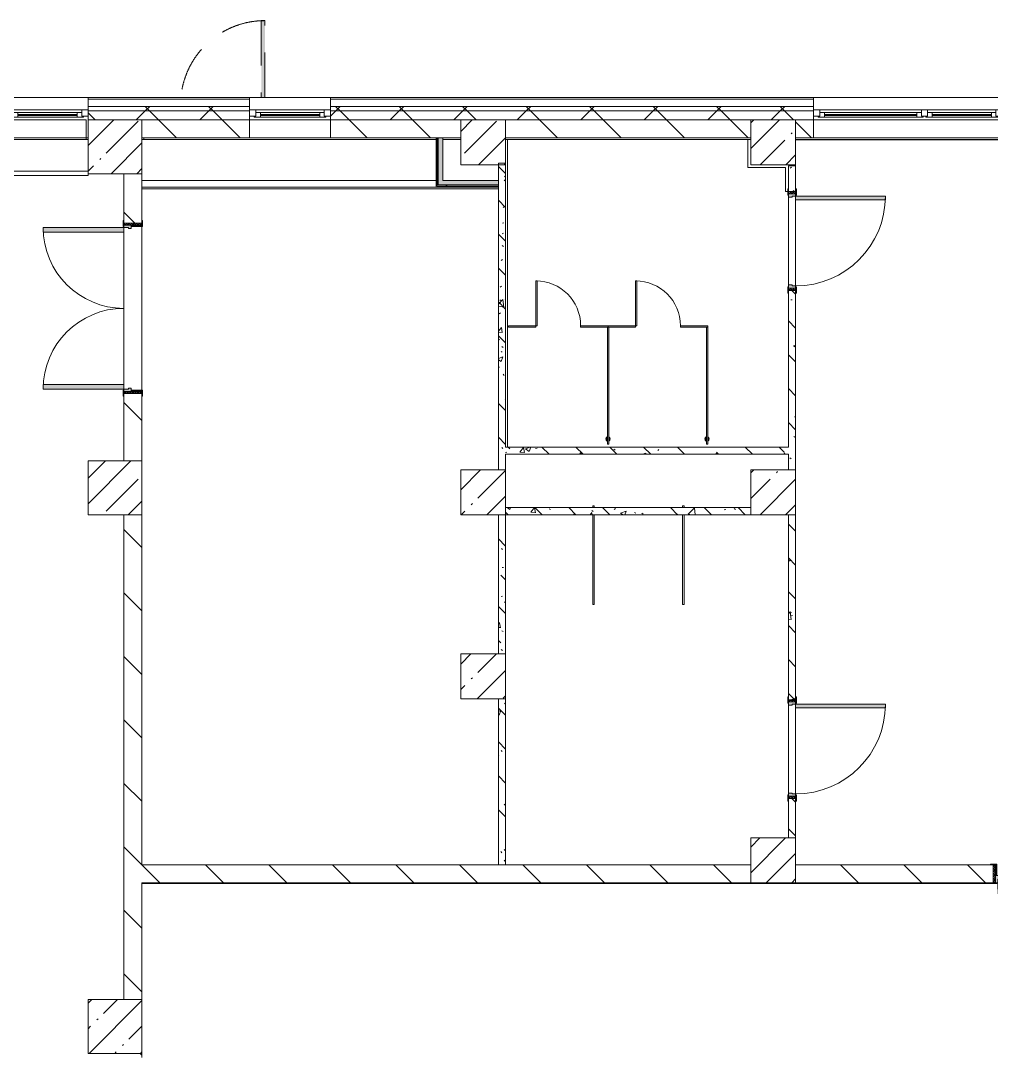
# Model space of a CAD drawing. Header units: millimetres. Extents: x 81094 to 272713, y -8553 to 29000.
# Drawn here: x 211113 to 221922, y 16700 to 28205 of the extents above; entities that cross this region are included whole.
import ezdxf

# ---------------------------------------------------------------- set-up
doc = ezdxf.new("R2010")
doc.units = ezdxf.units.MM
doc.linetypes.add('200_ШТРИХ__ш1_п0_6_', pattern=[800, 500, -300])
for name, color, linetype, lineweight in [('A-DETL-MBND-1', 7, '200_ШТРИХ__ш1_п0_6_', 9), ('A-DOOR-6', 7, 'Continuous', 5), ('A-GENM-2', 7, 'Continuous', 5), ('A-GLAZ-3', 7, 'Continuous', 5), ('A-WALL', 7, 'Continuous', 9), ('A-WALL-5', 7, 'Continuous', 5), ('I-WALL-3', 7, 'Continuous', 5), ('S-COLS-1', 7, 'Continuous', 5)]:
    doc.layers.add(name, color=color, linetype=linetype, lineweight=lineweight)
for name, color, linetype, lineweight, true_color in [('A-DOOR-4', 7, 'Continuous', 5, 0xe2e2e2), ('A-DOOR-5', 7, 'Continuous', 5, 0xaaaaaa), ('A-DOOR-FRAM-2', 7, 'Continuous', 5, 0xe2e2e2), ('A-DOOR-FRAM-4', 7, 'Continuous', 5, 0xaaaaaa), ('A-FLOR-1', 7, 'Continuous', 5, 0xaaaaaa), ('A-GENM-4', 7, 'Continuous', 5, 0xe2ddcd), ('I-WALL-1', 7, 'Continuous', 5, 0xe7e7e7), ('I-WALL-5', 7, 'Continuous', 5, 0x787878)]:
    doc.layers.add(name, color=color, linetype=linetype, lineweight=lineweight, true_color=true_color)
pattern_1 = [(45, (145702.9, 0), (-285.1231, 285.1231), []), (45, (145988.04, 0), (-285.1231, 285.1231), [504.031, -100.806, 16.764, -84.042])]
pattern_2 = [(135, (145702.9, 0), (-353.5534, -353.5534), [])]
pattern_3 = [(135, (145702.9, 0), (-377.1708, -377.1708), [533.4, -88.9, 17.78, -88.9]), (135, (145702.9, 376.94), (-377.1708, -377.1708), []), (50, (145702.9, 0), (637.6445, -55.7866), [66.675, -733.425]), (355, (145702.9, 0), (-123.3494, 668.699), [53.34, -586.74]), (100.451, (145756.05, -4.65), (514.299, 612.908), [56.665, -623.315]), (46.184, (145702.9, 177.8), (948.7764, -147.15), [100.012, -1100.137]), (96.636, (145782, 165.5), (830.909, 865.997), [84.998, -934.973]), (351.184, (145702.9, 177.8), (830.918, 865.988), [80.01, -880.11]), (21, (145791.8, 133.35), (530.6506, -357.9283), [66.675, -733.425]), (326, (145791.8, 133.35), (216.308, 644.6585), [53.34, -586.74]), (71.451, (145836.04, 103.5), (746.9596, 286.7243), [56.665, -623.315]), (37.5, (145702.92, 0), (10.8105, 295.9426), [16.764, -562.864, 16.764, -578.866, -588.962]), (37.5, (145702.92, 0), (10.8105, 295.9426), [-1175.258, 16.764, -572.198]), (7.5, (145702.9, 0), (233.8692, 350.6318), [16.764, -322.834, 16.764, -549.529, -224.472]), (7.5, (145702.9, 0), (233.8692, 350.6318), [-905.891, 16.764, -207.708]), (327.5, (145504.67, 0), (474.5678, -20.0513), [16.764, -205.486, 16.764, -676.656, -920.115]), (327.5, (145504.67, 0), (474.5678, -20.0513), [-915.67, 16.764, -903.351]), (317.5, (145415.77, 0), (518.4522, 88.9934), [16.764, -272.161, 16.764, -443.738, -653.415]), (317.5, (145415.77, 0), (518.4522, 88.9934), [-749.427, 16.764, -636.651])]
pattern_4 = [(45, (145702.9, 0), (-353.5534, 353.5534), []), (135, (145702.9, 0), (-353.5534, -353.5534), [])]
pattern_5 = [(45, (145702.9, 0), (-530.33, 530.33), []), (135, (145702.9, 0), (-530.33, -530.33), [])]

# ---------------------------------------------------------------- blocks, each defined once
blk = doc.blocks.new('BSC_Колонна _Прямоугольная - 600х600-V62-2_7_3_птичка')
at = {"layer": 'S-COLS-1'}
h = blk.add_hatch(dxfattribs=at)
h.set_pattern_fill('FP_84', color=256, style=0, pattern_type=2)
h.set_pattern_definition([(45, (-66460, -17000), (-285.1231, 285.1231), []), (45, (-66174.88, -17000), (-285.1231, 285.1231), [504.031, -100.806, 16.764, -84.042])])
h.paths.add_polyline_path([(-300, -300), (300, -300), (300, 300), (-300, 300), (-300, 6)])
for p, q in [((300, 300), (-300, 300)), ((-300, 300), (-300, -300)), ((300, -300), (300, 300)), ((-300, -300), (300, -300))]:
    blk.add_line(p, q, dxfattribs=at)
blk = doc.blocks.new('BSC_Колонна _Прямоугольная - 500х500-V87-2_7_3_птичка')
at = {"layer": 'S-COLS-1'}
h = blk.add_hatch(dxfattribs=at)
h.set_pattern_fill('FP_112', color=256, style=0, pattern_type=2)
h.set_pattern_definition([(45, (-73790, -22950), (-285.1231, 285.1231), []), (45, (-73504.88, -22950), (-285.1231, 285.1231), [504.031, -100.806, 16.764, -84.042])])
h.paths.add_polyline_path([(-250, -250), (250, -250), (250, 250), (-250, 250), (-250, -160)])
for p, q in [((250, 250), (-250, 250)), ((-250, 250), (-250, -250)), ((250, -250), (250, 250)), ((-250, -250), (250, -250))]:
    blk.add_line(p, q, dxfattribs=at)
blk = doc.blocks.new('BSC_Колонна _Прямоугольная - 500х500-V88-2_7_3_птичка')
at = {"layer": 'S-COLS-1'}
h = blk.add_hatch(dxfattribs=at)
h.set_pattern_fill('FP_113', color=256, style=0, pattern_type=2)
h.set_pattern_definition([(45, (-70560, -22950), (-285.1231, 285.1231), []), (45, (-70274.88, -22950), (-285.1231, 285.1231), [504.031, -100.806, 16.764, -84.042])])
h.paths.add_polyline_path([(-250, -250), (250, -250), (250, 250), (-250, 250), (-250, -160)])
for p, q in [((250, 250), (-250, 250)), ((-250, 250), (-250, -250)), ((250, -250), (250, 250)), ((-250, -250), (250, -250))]:
    blk.add_line(p, q, dxfattribs=at)
blk = doc.blocks.new('110_Дверь_СКБ_1Ст_Внутренняя1 - Д-4 1100x2100h_су мгн-32375332-2_7_3_птичка')
at = {"layer": 'A-DOOR-4'}
h = blk.add_hatch(color=256, dxfattribs=at)
h.paths.add_polyline_path([(512.5, 100), (512.5, 60), (502.5, 60), (502.5, 20), (537.5, 20), (537.5, 100)])
h.paths.add_polyline_path([(-487.5, 100), (-512.5, 100), (-512.5, 20), (-477.5, 20), (-477.5, 60), (-487.5, 60)])
at = {"layer": 'A-DOOR-5'}
h = blk.add_hatch(dxfattribs=at)
h.set_pattern_fill('FP_92', color=256, style=0, pattern_type=2)
h.set_pattern_definition([(135, (1751.41, 164.685), (-14.14214, -14.14214), []), (225, (1751.41, 164.685), (14.14214, -14.14214), [])])
h.paths.add_polyline_path([(562.5, 100), (537.5, 100), (537.5, -100), (562.5, -100)])
at = {"layer": 'A-DOOR-FRAM-2'}
for points in [[(-487.5, 1100), (-487.5, 100), (-447.5, 100), (-447.5, 1100)], [(-567.5, 108), (-567.5, 100), (-497.5, 100), (-497.5, 108)], [(-497.5, 20), (-512.5, 20), (-512.5, -100), (-497.5, -100)], [(592.5, 108), (522.5, 108), (522.5, 100), (592.5, 100)], [(537.5, 20), (522.5, 20), (522.5, -100), (537.5, -100)], [(-567.5, -100), (-567.5, -108), (-497.5, -108), (-497.5, -100)], [(592.5, -100), (522.5, -100), (522.5, -108), (592.5, -108)]]:
    blk.add_hatch(color=256, dxfattribs=at).paths.add_polyline_path(points)
at = {"layer": 'A-DOOR-FRAM-4'}
h = blk.add_hatch(dxfattribs=at)
h.set_pattern_fill('FP_93', color=256, style=0, pattern_type=2)
h.set_pattern_definition([(45, (-371.384, 164.685), (-14.1421, 14.1421), []), (135, (-371.384, 164.685), (-14.1421, -14.1421), [])])
h.paths.add_polyline_path([(-512.5, 100), (-537.5, 100), (-537.5, -100), (-512.5, -100)])
at = {"layer": 'A-DOOR-5'}
for p, q in [((-487.5, 1100), (-487.5, 100)), ((-447.5, 1100), (-487.5, 1100)), ((-447.5, 100), (-447.5, 1100)), ((-487.5, 100), (-447.5, 100))]:
    blk.add_line(p, q, dxfattribs=at)
blk.add_arc((-487.5, 100), 1000, 360, 90, dxfattribs=at)
at = {"layer": 'A-DOOR-FRAM-4'}
for p, q in [((-497.5, 108), (-567.5, 108)), ((-567.5, 108), (-567.5, 100)), ((-567.5, 100), (-497.5, 100)), ((-512.5, 100), (-537.5, 100)), ((-537.5, 100), (-537.5, -100)), ((-487.5, 100), (-512.5, 100)), ((-512.5, 100), (-512.5, 20)), ((-512.5, -100), (-512.5, 100)), ((-497.5, 100), (-512.5, 100)), ((-512.5, 100), (-512.5, 99)), ((-512.5, 99), (-497.5, 99)), ((-512.5, 20), (-477.5, 20)), ((-497.5, 20), (-512.5, 20)), ((-512.5, 20), (-512.5, -100)), ((-497.5, 100), (-497.5, 108)), ((-497.5, 99), (-497.5, 100)), ((-497.5, -100), (-497.5, 20)), ((-487.5, 60), (-487.5, 100)), ((-477.5, 60), (-487.5, 60)), ((-477.5, 20), (-477.5, 60)), ((512.5, 60), (502.5, 60)), ((502.5, 60), (502.5, 20)), ((502.5, 20), (537.5, 20)), ((512.5, 100), (512.5, 60)), ((537.5, 100), (512.5, 100)), ((592.5, 108), (522.5, 108)), ((522.5, 108), (522.5, 100)), ((537.5, 100), (522.5, 100)), ((522.5, 100), (522.5, 99)), ((522.5, 100), (592.5, 100)), ((522.5, 99), (537.5, 99)), ((537.5, 20), (522.5, 20)), ((522.5, 20), (522.5, -100)), ((537.5, 20), (537.5, 100)), ((562.5, 100), (537.5, 100)), ((537.5, 100), (537.5, -100)), ((537.5, 99), (537.5, 100)), ((537.5, -100), (537.5, 20)), ((562.5, -100), (562.5, 100)), ((592.5, 100), (592.5, 108)), ((-497.5, -100), (-567.5, -100)), ((-567.5, -100), (-567.5, -108)), ((-567.5, -108), (-497.5, -108)), ((-537.5, -100), (-512.5, -100)), ((-512.5, -100), (-497.5, -100)), ((-497.5, -108), (-497.5, -100)), ((522.5, -100), (537.5, -100)), ((592.5, -100), (522.5, -100)), ((522.5, -100), (522.5, -108)), ((522.5, -108), (592.5, -108)), ((537.5, -100), (562.5, -100)), ((592.5, -108), (592.5, -100))]:
    blk.add_line(p, q, dxfattribs=at)
blk = doc.blocks.new('110_Дверь_СКБ_1Ст_Внутренняя1 - Д-4 1100x2100h_су мгн-32391219-2_7_3_птичка')
at = {"layer": 'A-DOOR-4'}
h = blk.add_hatch(color=256, dxfattribs=at)
h.paths.add_polyline_path([(537.5, 40), (512.5, 40), (512.5, 0), (502.5, 0), (502.5, -40), (537.5, -40)])
h.paths.add_polyline_path([(-477.5, 0), (-487.5, 0), (-487.5, 40), (-512.5, 40), (-512.5, -40), (-477.5, -40)])
at = {"layer": 'A-DOOR-5'}
h = blk.add_hatch(dxfattribs=at)
h.set_pattern_fill('FP_117', color=256, style=0, pattern_type=2)
h.set_pattern_definition([(135, (1751.41, 104.685), (-14.14214, -14.14214), []), (225, (1751.41, 104.685), (14.14214, -14.14214), [])])
h.paths.add_polyline_path([(562.5, 40), (537.5, 40), (537.5, -40), (562.5, -40)])
at = {"layer": 'A-DOOR-FRAM-2'}
for points in [[(-447.5, 40), (-447.5, 1040), (-487.5, 1040), (-487.5, 40)], [(-497.5, 40), (-497.5, 48), (-567.5, 48), (-567.5, 40)], [(592.5, 48), (522.5, 48), (522.5, 40), (592.5, 40)], [(-497.5, -40), (-567.5, -40), (-567.5, -48), (-497.5, -48)], [(592.5, -48), (592.5, -40), (522.5, -40), (522.5, -48)]]:
    blk.add_hatch(color=256, dxfattribs=at).paths.add_polyline_path(points)
at = {"layer": 'A-DOOR-FRAM-4'}
h = blk.add_hatch(dxfattribs=at)
h.set_pattern_fill('FP_118', color=256, style=0, pattern_type=2)
h.set_pattern_definition([(45, (-371.384, 104.685), (-14.1421, 14.1421), []), (135, (-371.384, 104.685), (-14.1421, -14.1421), [])])
h.paths.add_polyline_path([(-512.5, 40), (-537.5, 40), (-537.5, -40), (-512.5, -40)])
at = {"layer": 'A-DOOR-5'}
for p, q in [((-487.5, 1040), (-487.5, 40)), ((-447.5, 1040), (-487.5, 1040)), ((-447.5, 40), (-447.5, 1040)), ((-487.5, 40), (-447.5, 40))]:
    blk.add_line(p, q, dxfattribs=at)
blk.add_arc((-487.5, 40), 1000, 360, 90, dxfattribs=at)
at = {"layer": 'A-DOOR-FRAM-4'}
for p, q in [((-497.5, 48), (-567.5, 48)), ((-567.5, 48), (-567.5, 40)), ((-567.5, 40), (-497.5, 40)), ((-512.5, 40), (-537.5, 40)), ((-537.5, 40), (-537.5, -40)), ((-487.5, 40), (-512.5, 40)), ((-512.5, 40), (-512.5, -40)), ((-512.5, -40), (-512.5, 40)), ((-497.5, 40), (-512.5, 40)), ((-512.5, 40), (-512.5, 39)), ((-512.5, 39), (-497.5, 39)), ((-497.5, 40), (-497.5, 48)), ((-497.5, 39), (-497.5, 40)), ((-487.5, 0), (-487.5, 40)), ((-477.5, 0), (-487.5, 0)), ((-477.5, -40), (-477.5, 0)), ((512.5, 0), (502.5, 0)), ((502.5, 0), (502.5, -40)), ((512.5, 40), (512.5, 0)), ((537.5, 40), (512.5, 40)), ((592.5, 48), (522.5, 48)), ((522.5, 48), (522.5, 40)), ((537.5, 40), (522.5, 40)), ((522.5, 40), (522.5, 39)), ((522.5, 40), (592.5, 40)), ((522.5, 39), (537.5, 39)), ((537.5, -40), (537.5, 40)), ((562.5, 40), (537.5, 40)), ((537.5, 40), (537.5, -40)), ((537.5, 39), (537.5, 40)), ((562.5, -40), (562.5, 40)), ((592.5, 40), (592.5, 48)), ((-497.5, -40), (-567.5, -40)), ((-567.5, -40), (-567.5, -48)), ((-567.5, -48), (-497.5, -48)), ((-537.5, -40), (-512.5, -40)), ((-497.5, -39), (-512.5, -39)), ((-512.5, -39), (-512.5, -40)), ((-512.5, -40), (-477.5, -40)), ((-512.5, -40), (-497.5, -40)), ((-497.5, -40), (-497.5, -39)), ((-497.5, -48), (-497.5, -40)), ((502.5, -40), (537.5, -40)), ((537.5, -39), (522.5, -39)), ((522.5, -39), (522.5, -40)), ((522.5, -40), (537.5, -40)), ((592.5, -40), (522.5, -40)), ((522.5, -40), (522.5, -48)), ((522.5, -48), (592.5, -48)), ((537.5, -40), (537.5, -39)), ((537.5, -40), (562.5, -40)), ((592.5, -48), (592.5, -40))]:
    blk.add_line(p, q, dxfattribs=at)
blk = doc.blocks.new('131_Сантехническая перегородка - СП-2-V94-2_7_3_птичка')
at = {"layer": 'A-GENM-2'}
for p, q in [((0, 8), (1000, 8)), ((0, 8), (0, -8)), ((1080, 8), (1100, 8)), ((1100, 8), (1100, -8)), ((1000, -8), (0, -8)), ((1100, -8), (1080, -8))]:
    blk.add_line(p, q, dxfattribs=at)
blk = doc.blocks.new('110_Дверь_СКБ_2Ст - Д-10 1800x2100h_Актовый зал EI30-32403870-2_7_3_птичка')
at = {"layer": 'A-DOOR-4'}
for points in [[(-887.5, 100), (-837.5, 100), (-837.5, 1000), (-887.5, 1000)], [(862.5, 100), (912.5, 100), (912.5, 1000), (862.5, 1000)]]:
    blk.add_hatch(color=256, dxfattribs=at).paths.add_polyline_path(points)
h = blk.add_hatch(color=256, dxfattribs=at)
h.paths.add_polyline_path([(-912.5, 100), (-912.5, 20), (-877.5, 20), (-877.5, 50), (-887.5, 50), (-887.5, 100)])
h.paths.add_polyline_path([(902.5, 20), (937.5, 20), (937.5, 100), (912.5, 100), (912.5, 50), (902.5, 50)])
at = {"layer": 'A-DOOR-5'}
h = blk.add_hatch(dxfattribs=at)
h.set_pattern_fill('FP_138', color=256, style=0, pattern_type=2)
h.set_pattern_definition([(135, (1351.41, 164.685), (-14.1421, -14.1421), []), (225, (1351.41, 164.685), (14.1421, -14.1421), [])])
h.paths.add_polyline_path([(937.5, -100), (962.5, -100), (962.5, 100), (937.5, 100)])
at = {"layer": 'A-DOOR-FRAM-2'}
for points in [[(-967.5, 100), (-897.5, 100), (-897.5, 108), (-967.5, 108)], [(-912.5, -100), (-897.5, -100), (-897.5, 20), (-912.5, 20)], [(922.5, 100), (992.5, 100), (992.5, 108), (922.5, 108)], [(922.5, -100), (937.5, -100), (937.5, 20), (922.5, 20)], [(-967.5, -108), (-897.5, -108), (-897.5, -100), (-967.5, -100)], [(922.5, -108), (992.5, -108), (992.5, -100), (922.5, -100)]]:
    blk.add_hatch(color=256, dxfattribs=at).paths.add_polyline_path(points)
at = {"layer": 'A-DOOR-FRAM-4'}
h = blk.add_hatch(dxfattribs=at)
h.set_pattern_fill('FP_139', color=256, style=0, pattern_type=2)
h.set_pattern_definition([(45, (-771.384, 164.685), (-14.1421, 14.1421), []), (135, (-771.384, 164.685), (-14.1421, -14.1421), [])])
h.paths.add_polyline_path([(-937.5, -100), (-912.5, -100), (-912.5, 100), (-937.5, 100)])
at = {"layer": 'A-DOOR-5'}
for p, q in [((-887.5, 1000), (-887.5, 100)), ((-837.5, 1000), (-887.5, 1000)), ((-837.5, 100), (-837.5, 1000)), ((912.5, 1000), (862.5, 1000)), ((862.5, 1000), (862.5, 100)), ((912.5, 100), (912.5, 1000)), ((-887.5, 100), (-837.5, 100)), ((862.5, 100), (912.5, 100))]:
    blk.add_line(p, q, dxfattribs=at)
for centre, start, end in [((-887.5, 100), 0, 90), ((912.5, 100), 90, 180)]:
    blk.add_arc(centre, 900, start, end, dxfattribs=at)
at = {"layer": 'A-DOOR-FRAM-4'}
for p, q in [((-897.5, 108), (-967.5, 108)), ((-967.5, 108), (-967.5, 100)), ((-967.5, 100), (-897.5, 100)), ((-912.5, 100), (-937.5, 100)), ((-937.5, 100), (-937.5, -100)), ((-887.5, 100), (-912.5, 100)), ((-912.5, 100), (-912.5, 20)), ((-912.5, -100), (-912.5, 100)), ((-912.5, 20), (-877.5, 20)), ((-897.5, 20), (-912.5, 20)), ((-912.5, 20), (-912.5, -100)), ((-897.5, 100), (-897.5, 108)), ((-897.5, -100), (-897.5, 20)), ((-887.5, 50), (-887.5, 100)), ((-877.5, 50), (-887.5, 50)), ((-877.5, 20), (-877.5, 50)), ((912.5, 50), (902.5, 50)), ((902.5, 50), (902.5, 20)), ((902.5, 20), (937.5, 20)), ((912.5, 100), (912.5, 50)), ((937.5, 100), (912.5, 100)), ((992.5, 108), (922.5, 108)), ((922.5, 108), (922.5, 100)), ((922.5, 100), (992.5, 100)), ((937.5, 20), (922.5, 20)), ((922.5, 20), (922.5, -100)), ((937.5, 20), (937.5, 100)), ((962.5, 100), (937.5, 100)), ((937.5, 100), (937.5, -100)), ((937.5, -100), (937.5, 20)), ((962.5, -100), (962.5, 100)), ((992.5, 100), (992.5, 108)), ((-897.5, -100), (-967.5, -100)), ((-967.5, -100), (-967.5, -108)), ((-967.5, -108), (-897.5, -108)), ((-937.5, -100), (-912.5, -100)), ((-912.5, -100), (-897.5, -100)), ((-897.5, -108), (-897.5, -100)), ((922.5, -100), (937.5, -100)), ((992.5, -100), (922.5, -100)), ((922.5, -100), (922.5, -108)), ((922.5, -108), (992.5, -108)), ((937.5, -100), (962.5, -100)), ((992.5, -108), (992.5, -100))]:
    blk.add_line(p, q, dxfattribs=at)
blk = doc.blocks.new('BSC_Колонна _Прямоугольная - 500х500-V131-2_7_3_птичка')
at = {"layer": 'S-COLS-1'}
h = blk.add_hatch(dxfattribs=at)
h.set_pattern_fill('FP_149', color=256, style=0, pattern_type=2)
h.set_pattern_definition([(45, (-70560, -20900), (-285.1231, 285.1231), []), (45, (-70274.88, -20900), (-285.1231, 285.1231), [504.031, -100.806, 16.764, -84.042])])
h.paths.add_polyline_path([(-250, -250), (250, -250), (250, 250), (-250, 250)])
for p, q in [((250, 250), (-250, 250)), ((-250, 250), (-250, -250)), ((250, -250), (250, 250)), ((-250, -250), (250, -250))]:
    blk.add_line(p, q, dxfattribs=at)
blk = doc.blocks.new('120_Окно_СКБ_1Ст - 120_Окно_СКБ_1Ст 900х2500_h_-19906774-2_7_3_птичка')
at = {"layer": 'A-GLAZ-3'}
for p, q in [((-450, -75), (-450, -5)), ((-450, -5), (-380, -5)), ((450, -5), (-450, -5)), ((-380, -75), (-450, -75)), ((-450, -75), (-400, -75)), ((-380, -75), (-400, -75)), ((-400, -75), (-400, -85)), ((-400, -85), (400, -85)), ((400, -85), (-400, -85)), ((-380, -5), (-380, -75)), ((380, -35), (-380, -35)), ((-380, -35), (-380, -75)), ((-330, -85), (-330, -35)), ((-330, -55), (330, -55)), ((330, -65), (-330, -65)), ((330, -85), (330, -35)), ((380, -75), (380, -5)), ((380, -5), (450, -5)), ((380, -75), (380, -35)), ((450, -75), (380, -75)), ((400, -75), (380, -75)), ((400, -75), (450, -75)), ((400, -85), (400, -75)), ((450, -5), (450, -75))]:
    blk.add_line(p, q, dxfattribs=at)
blk = doc.blocks.new('120_Окно_СКБ_2Ст - 120_Окно_СКБ_2Ст 2100х2400 _мал створка справа_-19092174-2_7_3_птичка')
at = {"layer": 'A-GLAZ-3'}
for p, q in [((-1050, -75), (-1050, -5)), ((-1050, -5), (-980, -5)), ((1050, -5), (-1050, -5)), ((-980, -75), (-1050, -75)), ((-1050, -75), (-1000, -75)), ((-980, -75), (-1000, -75)), ((-1000, -75), (-1000, -85)), ((-1000, -85), (170, -85)), ((170, -85), (-1000, -85)), ((-980, -5), (-980, -75)), ((150, -35), (-980, -35)), ((-980, -35), (-980, -75)), ((-930, -85), (-930, -35)), ((-930, -55), (100, -55)), ((100, -65), (-930, -65)), ((100, -85), (100, -35)), ((150, -75), (150, -5)), ((150, -5), (220, -5)), ((150, -75), (150, -35)), ((220, -75), (150, -75)), ((170, -75), (150, -75)), ((170, -75), (200, -75)), ((170, -85), (170, -75)), ((220, -75), (200, -75)), ((200, -75), (200, -85)), ((200, -85), (1000, -85)), ((1000, -85), (200, -85)), ((220, -5), (220, -75)), ((980, -35), (220, -35)), ((220, -35), (220, -75)), ((270, -85), (270, -35)), ((270, -55), (930, -55)), ((930, -65), (270, -65)), ((930, -85), (930, -35)), ((980, -75), (980, -5)), ((980, -5), (1050, -5)), ((980, -75), (980, -35)), ((1050, -75), (980, -75)), ((1000, -75), (980, -75)), ((1000, -75), (1050, -75)), ((1000, -85), (1000, -75)), ((1050, -5), (1050, -75))]:
    blk.add_line(p, q, dxfattribs=at)
blk = doc.blocks.new('BSC_Колонна _Прямоугольная - 500х500-V136-2_7_3_птичка')
at = {"layer": 'S-COLS-1'}
h = blk.add_hatch(dxfattribs=at)
h.set_pattern_fill('FP_156', color=256, style=0, pattern_type=2)
h.set_pattern_definition([(45, (-73790, -18850), (-285.1231, 285.1231), []), (45, (-73504.88, -18850), (-285.1231, 285.1231), [504.031, -100.806, 16.764, -84.042])])
h.paths.add_polyline_path([(-250, -250), (250, -250), (250, 250), (-250, 250)])
for p, q in [((250, 250), (-250, 250)), ((-250, 250), (-250, -250)), ((250, -250), (250, 250)), ((-250, -250), (250, -250))]:
    blk.add_line(p, q, dxfattribs=at)
blk = doc.blocks.new('110_Дверь_СКБ_1Ст_Наружная - ДН-2д_л__ Дверь из подвала ЛК _900 мм в свету_ 3300-22851703-2_7_3_птичка')
at = {"layer": 'A-DETL-MBND-1'}
blk.add_hatch(color=256, dxfattribs=at).paths.add_polyline_path([(489.5, 135), (489.5, 990), (449.5, 990), (449.5, 135)])
for p, q in [((489.5, 990), (449.5, 990)), ((449.5, 990), (449.5, 135)), ((489.5, 135), (489.5, 990))]:
    blk.add_line(p, q, dxfattribs=at)
blk.add_arc((489.5, 50), 940, 90, 174.73278, dxfattribs=at)
blk = doc.blocks.new('131_Сантехническая перегородка_Дверь - СД-1-V177-2_7_3_птичка')
at = {"layer": 'A-GENM-4'}
for points in [[(0, -8), (305, -8), (305, 8), (0, 8)], [(805, -8), (1110, -8), (1110, 8), (805, 8)]]:
    blk.add_hatch(color=256, dxfattribs=at).paths.add_polyline_path(points)
at = {"layer": 'A-DOOR-6'}
for p, q in [((321, 508), (305, 508)), ((305, 8), (305, 508)), ((321, 8), (321, 508)), ((321, 8), (305, 8))]:
    blk.add_line(p, q, dxfattribs=at)
blk.add_arc((305, 8), 500, 360, 90, dxfattribs=at)
at = {"layer": 'A-GENM-2'}
for p, q in [((305, 8), (0, 8)), ((0, 8), (0, -8)), ((305, -8), (305, 8)), ((1110, 8), (805, 8)), ((805, 8), (805, -8)), ((1110, -8), (1110, 8)), ((0, -8), (305, -8)), ((805, -8), (1110, -8))]:
    blk.add_line(p, q, dxfattribs=at)
blk = doc.blocks.new('131_Сантехническая перегородка - СП-4-V183-2_7_3_птичка')
at = {"layer": 'A-GENM-4'}
blk.add_hatch(color=256, dxfattribs=at).paths.add_polyline_path([(1330, 8), (26, 8), (26, -8), (1330, -8)])
at = {"layer": 'A-GENM-2'}
for p, q in [((1330, 8), (26, 8)), ((26, 8), (26, -8)), ((1330, -8), (1330, 8)), ((26, -8), (1330, -8))]:
    blk.add_line(p, q, dxfattribs=at)
at = {"layer": 'A-GENM-2', "flags": 128}
for points in [[(97, 8), (97, 9), (96, 9), (96, 9), (96, 10), (95, 10), (95, 11), (94, 11), (94, 12), (93, 12), (93, 12), (92, 13), (92, 13), (91, 13), (91, 14), (90, 14), (90, 14), (89, 14), (89, 14), (88, 15), (87, 15), (87, 15), (86, 15), (86, 15), (85, 15), (84, 15), (84, 15), (83, 15), (83, 15), (82, 15), (81, 15), (81, 15), (80, 15), (80, 14), (79, 14), (78, 14), (78, 14), (77, 13), (77, 13), (76, 13), (76, 13), (75, 12), (75, 12), (74, 11), (74, 11), (74, 11), (73, 10), (73, 10), (72, 9), (72, 9), (72, 8), (71, 8)], [(71, -8), (72, -9), (72, -9), (72, -9), (73, -10), (73, -10), (74, -11), (74, -11), (75, -12), (75, -12), (76, -12), (76, -13), (77, -13), (77, -13), (78, -14), (78, -14), (79, -14), (79, -14), (80, -14), (80, -15), (81, -15), (82, -15), (82, -15), (83, -15), (83, -15), (84, -15), (85, -15), (85, -15), (86, -15), (86, -15), (87, -15), (88, -15), (88, -15), (89, -14), (89, -14), (90, -14), (90, -14), (91, -13), (92, -13), (92, -13), (93, -13), (93, -12), (94, -12), (94, -11), (94, -11), (95, -11), (95, -10), (96, -10), (96, -9), (96, -9), (97, -8), (97, -8)]]:
    blk.add_lwpolyline(points, dxfattribs=at)
at = {"layer": 'A-GENM-2'}
for radius, start, end in [(24.6, 19.9113, 160.0887), (17.6, 45, 135), (17.6, 45, 135), (15.1, 45, 135), (24.6, 199.9113, 340.0887), (17.6, 225, 315), (17.6, 225, 315), (15.1, 225, 315)]:
    blk.add_arc((84, 0), radius, start, end, dxfattribs=at)
blk = doc.blocks.new('Зашивка приборов отопления29 - Зашивка приборов отопления-33323054-2_7_3_птичка')
at = {"layer": 'A-WALL-5'}
for p, q in [((66780, 26880), (66760, 26880)), ((70036, 26425), (66760, 26425)), ((66760, 26350), (70036, 26350))]:
    blk.add_line(p, q, dxfattribs=at)

msp = doc.modelspace()

# ---------------------------------------------------------------- hatches: boundary and pattern name
at = {"layer": 'A-WALL-5'}
h = msp.add_hatch(dxfattribs=at)
h.set_pattern_fill('FP_77', color=256, style=0, pattern_type=2)
h.set_pattern_definition(pattern_4)
h.paths.add_polyline_path([(230562.9, 27200), (230562.9, 27250), (226052.9, 27250), (226052.9, 27200), (229891.5, 27200)])
h.paths.add_polyline_path([(222471.4, 27200), (223552.9, 27200), (223552.9, 27250), (222042.9, 27250), (222042.9, 27200)])
h.paths.add_polyline_path([(209882.9, 27200), (210962.9, 27200), (210962.9, 27250), (209882.9, 27250)])
h.paths.add_polyline_path([(213196.2, 27200), (213662.9, 27200), (213659.9, 27250), (211862.9, 27250), (211862.9, 27200), (212268.7, 27200)])
h.paths.add_polyline_path([(214562.9, 27200), (219942.9, 27200), (219942.9, 27250), (214562.9, 27250)])
h.paths.add_polyline_path([(202065.9, 27200), (202862.9, 27200), (202862.9, 27250), (201612.8, 27250), (201612.8, 27200)])
h.paths.add_polyline_path([(200210.9, 27200), (200712.8, 27200), (200712.8, 27250), (199563.1, 27250), (199563.1, 27200)])
h.paths.add_polyline_path([(205562.9, 27200), (206742.9, 27200), (206742.9, 27250), (205562.9, 27250)])
h.paths.add_polyline_path([(195573.3, 27200), (196463.1, 27200), (196463.1, 27250), (195363.2, 27250), (195363.2, 27200)])
h.paths.add_polyline_path([(194463.2, 27200), (194463.2, 27250), (193209.9, 27250), (193209.9, 27200), (193718.3, 27200)])
h.paths.add_polyline_path([(190109.9, 27200), (190109.9, 27250), (187712.9, 27250), (187712.9, 27200), (189080.7, 27200)])
h = msp.add_hatch(dxfattribs=at)
h.set_pattern_fill('FP_77', color=256, style=0, pattern_type=2)
h.set_pattern_definition(pattern_4)
h.paths.add_polyline_path([(229902.9, 27100), (230562.9, 27100), (230562.9, 27200), (226052.9, 27200), (226052.9, 27100), (229891.5, 27100)])
h.paths.add_polyline_path([(212268.7, 27100), (213662.9, 27100), (213659.9, 27200), (211862.9, 27200), (211862.9, 27100)])
h.paths.add_polyline_path([(210962.9, 27100), (210962.9, 27200), (209882.9, 27200), (209882.9, 27100), (210658.1, 27100)])
h.paths.add_polyline_path([(223552.9, 27100), (223552.9, 27200), (222042.9, 27200), (222042.9, 27100), (223398.9, 27100)])
h.paths.add_polyline_path([(214562.9, 27100), (219942.9, 27100), (219942.9, 27200), (214562.9, 27200)])
h.paths.add_polyline_path([(206703.5, 27100), (206742.9, 27100), (206742.9, 27200), (205562.9, 27200), (205562.9, 27100), (206458.1, 27100)])
h.paths.add_polyline_path([(199563.1, 27100), (200712.8, 27100), (200712.8, 27200), (199563.1, 27200)])
h.paths.add_polyline_path([(202529.7, 27100), (202862.9, 27100), (202862.9, 27200), (201612.8, 27200), (201612.8, 27100), (202065.9, 27100)])
h.paths.add_polyline_path([(194463.2, 27100), (194463.2, 27200), (193209.9, 27200), (193209.9, 27100), (193718.3, 27100)])
h.paths.add_polyline_path([(190109.9, 27100), (190109.9, 27200), (187762.9, 27200), (187762.9, 27100), (189080.7, 27100)])
h.paths.add_polyline_path([(195363.2, 27100), (196463.1, 27100), (196463.1, 27200), (195363.2, 27200)])
at = {"layer": 'I-WALL-1'}
for points in [[(215813.5, 26425), (215813.5, 26900), (215763.5, 26900), (215763.5, 26425)], [(216432.9, 26375), (216432.9, 26425), (215763.5, 26425), (215763.5, 26375), (215978.7, 26375)]]:
    msp.add_hatch(color=256, dxfattribs=at).paths.add_polyline_path(points)
at = {"layer": 'I-WALL-3'}
h = msp.add_hatch(dxfattribs=at)
h.set_pattern_fill('FP_88', color=256, style=0, pattern_type=2)
h.set_pattern_definition(pattern_2)
h.paths.add_polyline_path([(227109, 26900), (229902.9, 26900), (229902.9, 27100), (226852.9, 27100), (226852.9, 26900)])
h.paths.add_polyline_path([(226352.9, 26900), (226352.9, 27100), (226052.9, 27100), (226052.9, 26900), (226181.5, 26900)])
h.paths.add_polyline_path([(215978.7, 26900), (216012.9, 26900), (216012.9, 27100), (214562.9, 27100), (214562.9, 26900), (215051.2, 26900)])
h.paths.add_polyline_path([(216906.3, 26900), (219242.9, 26900), (219242.9, 27100), (216512.9, 27100), (216512.9, 26900)])
h.paths.add_polyline_path([(212462.9, 26900), (213662.9, 26900), (213659.9, 27100), (212462.9, 27100)])
h.paths.add_polyline_path([(222042.9, 26900), (222452.9, 26900), (222452.9, 27100), (222042.9, 27100)])
h.paths.add_polyline_path([(223552.9, 26900), (223552.9, 27100), (222952.9, 27100), (222952.9, 26900), (223398.9, 26900)])
h.paths.add_polyline_path([(219942.9, 26900), (219942.9, 27100), (219742.9, 27100), (219742.9, 26900)])
h.paths.add_polyline_path([(201612.8, 26900), (202862.9, 26900), (202862.9, 27100), (201612.8, 27100)])
h.paths.add_polyline_path([(205562.9, 26900), (206762.9, 26900), (206762.9, 27100), (205562.9, 27100)])
h.paths.add_polyline_path([(200210.9, 26900), (200712.8, 26900), (200712.8, 27100), (199563.1, 27100), (199563.1, 26900)])
h.paths.add_polyline_path([(210167.7, 26900), (210962.9, 26900), (210962.9, 27100), (209862.9, 27100), (209862.9, 26900)])
h.paths.add_polyline_path([(196067.7, 26900), (196463.1, 26900), (196463.1, 27100), (196067.7, 27100)])
h = msp.add_hatch(dxfattribs=at)
h.set_pattern_fill('FP_189', color=256, style=0, pattern_type=2)
h.set_pattern_definition(pattern_5)
h.paths.add_polyline_path([(215751, 26362.5), (215751, 26900), (215738.5, 26900), (215738.5, 26362.5)])
h = msp.add_hatch(dxfattribs=at)
h.set_pattern_fill('FP_189', color=256, style=0, pattern_type=2)
h.set_pattern_definition(pattern_5)
h.paths.add_polyline_path([(215763.5, 26375), (215763.5, 26900), (215751, 26900), (215751, 26375)])
h = msp.add_hatch(dxfattribs=at)
h.set_pattern_fill('FP_88', color=256, style=0, pattern_type=2)
h.set_pattern_definition(pattern_2)
h.paths.add_polyline_path([(212262.9, 12300), (212462.9, 12300), (212462.9, 15175), (212262.9, 15175), (212262.9, 13534.8)])
h.paths.add_polyline_path([(212462.9, 16625), (212462.9, 16700), (212262.9, 16700), (212268.7, 16625)])
h.paths.add_polyline_path([(212325, 17300), (212462.9, 17300), (212462.9, 22700), (212262.9, 22700), (212262.9, 17300)])
h.paths.add_polyline_path([(212462.9, 23300), (212462.9, 24050), (212262.9, 24050), (212262.9, 23300)])
h.paths.add_polyline_path([(212462.9, 25950), (212462.9, 26500), (212262.9, 26500), (212262.9, 25950)])
h = msp.add_hatch(dxfattribs=at)
h.set_pattern_fill('FP_189', color=256, style=0, pattern_type=2)
h.set_pattern_definition(pattern_5)
h.paths.add_polyline_path([(216432.9, 26350), (216432.9, 26362.5), (215738.5, 26362.5), (215738.5, 26350), (215978.7, 26350)])
h = msp.add_hatch(dxfattribs=at)
h.set_pattern_fill('FP_189', color=256, style=0, pattern_type=2)
h.set_pattern_definition(pattern_5)
h.paths.add_polyline_path([(216432.9, 26362.5), (216432.9, 26375), (215751, 26375), (215751, 26362.5), (215978.7, 26362.5)])
h = msp.add_hatch(dxfattribs=at)
h.set_pattern_fill('FP_88', color=256, style=0, pattern_type=2)
h.set_pattern_definition(pattern_2)
h.paths.add_polyline_path([(228036.5, 18600), (229902.9, 18600), (229902.9, 18800), (225882.9, 18800), (225882.9, 18600), (226181.5, 18600)])
h.paths.add_polyline_path([(223072.9, 18600), (224282.9, 18600), (224282.9, 18800), (223042.9, 18800), (223042.9, 18600)])
h.paths.add_polyline_path([(212462.9, 18600), (219242.9, 18600), (219242.9, 18800), (212462.9, 18800)])
h.paths.add_polyline_path([(219742.9, 18600), (221942.9, 18600), (221942.9, 18800), (219742.9, 18800), (219742.9, 18681)])
at = {"layer": 'I-WALL-5'}
h = msp.add_hatch(dxfattribs=at)
h.set_pattern_fill('FP_98', color=256, style=0, pattern_type=2)
h.set_pattern_definition(pattern_3)
h.paths.add_polyline_path([(216512.9, 21150), (216509, 22700), (216432.9, 22700), (216432.9, 21150)])
h.paths.add_polyline_path([(216506.6, 23200), (216512.9, 23200), (216512.9, 26617.5), (216432.9, 26617.5), (216432.9, 23200), (216504.1, 23200)])
h = msp.add_hatch(dxfattribs=at)
h.set_pattern_fill('FP_98', color=256, style=0, pattern_type=2)
h.set_pattern_definition(pattern_3)
h.paths.add_polyline_path([(219710.5, 19100), (219742.9, 19100), (219742.9, 19540), (219662.9, 19540), (219662.9, 19100)])
h.paths.add_polyline_path([(219742.9, 20640), (219742.9, 22700), (219662.9, 22700), (219662.9, 20640)])
h.paths.add_polyline_path([(219742.9, 23200), (219742.9, 25200), (219662.9, 25200), (219662.9, 23200), (219676.8, 23200)])
h.paths.add_polyline_path([(219742.9, 26300), (219742.9, 26587.5), (219662.9, 26587.5), (219662.9, 26300), (219688.8, 26300)])
h = msp.add_hatch(dxfattribs=at)
h.set_pattern_fill('FP_98', color=256, style=0, pattern_type=2)
h.set_pattern_definition(pattern_3)
h.paths.add_polyline_path([(216512.9, 23375), (219662.9, 23375), (219662.9, 23455), (216512.9, 23455)])
h = msp.add_hatch(dxfattribs=at)
h.set_pattern_fill('FP_98', color=256, style=0, pattern_type=2)
h.set_pattern_definition(pattern_3)
h.paths.add_polyline_path([(218761.3, 22700), (219242.9, 22700), (219242.9, 22780), (216512.9, 22780), (216512.9, 22700), (216906.3, 22700)])
h = msp.add_hatch(dxfattribs=at)
h.set_pattern_fill('FP_98', color=256, style=0, pattern_type=2)
h.set_pattern_definition(pattern_3)
h.paths.add_polyline_path([(216432.9, 18800), (216512.9, 18800), (216512.9, 20650), (216432.9, 20650), (216432.9, 20476.2)])
at = {"layer": 'S-COLS-1'}
h = msp.add_hatch(dxfattribs=at)
h.set_pattern_fill('FP_85', color=256, style=0, pattern_type=2)
h.set_pattern_definition(pattern_1)
h.paths.add_polyline_path([(212462.9, 26500), (212462.9, 27100), (211862.9, 27100), (211862.9, 26500), (212268.7, 26500)])
h = msp.add_hatch(dxfattribs=at)
h.set_pattern_fill('FP_85', color=256, style=0, pattern_type=2)
h.set_pattern_definition(pattern_1)
h.paths.add_polyline_path([(216012.9, 26600), (216512.9, 26600), (216512.9, 27100), (216012.9, 27100), (216012.9, 26839.2)])
h = msp.add_hatch(dxfattribs=at)
h.set_pattern_fill('FP_85', color=256, style=0, pattern_type=2)
h.set_pattern_definition(pattern_1)
h.paths.add_polyline_path([(219242.9, 26600), (219742.9, 26600), (219742.9, 27100), (219242.9, 27100), (219242.9, 26900)])
h = msp.add_hatch(dxfattribs=at)
h.set_pattern_fill('FP_85', color=256, style=0, pattern_type=2)
h.set_pattern_definition(pattern_1)
h.paths.add_polyline_path([(212462.9, 22700), (212462.9, 23300), (211862.9, 23300), (211862.9, 22700), (212262.9, 22700)])

# ---------------------------------------------------------------- linework, layer by layer
at = {"layer": 'A-FLOR-1'}
for p, q in [((211862.9, 26880), (211842.9, 26880)), ((216532.9, 26880), (216532.9, 23455)), ((219211.9, 26569), (219211.9, 26880)), ((222021.9, 26879), (219742.9, 26879)), ((219742.9, 26600), (219742.9, 26587.5)), ((219631.9, 26569), (219211.9, 26569)), ((219631.9, 26300), (219631.9, 26569)), ((216432.9, 26330), (212462.9, 26330)), ((219654.9, 26300), (219631.9, 26300)), ((221912.9, 18592.9), (212462.9, 18592.9))]:
    msp.add_line(p, q, dxfattribs=at)
at = {"layer": 'A-WALL'}
for p, q in [((213662.9, 27330), (211862.9, 27330)), ((219942.9, 27330), (214562.9, 27330)), ((213662.9, 27250), (211862.9, 27250)), ((213662.9, 27200), (211862.9, 27200)), ((219942.9, 27250), (214562.9, 27250)), ((219942.9, 27200), (214562.9, 27200)), ((213662.9, 27100), (212462.9, 27100)), ((216012.9, 27100), (214562.9, 27100)), ((219242.9, 27100), (216512.9, 27100)), ((219942.9, 27100), (219742.9, 27100)), ((215751, 26900), (215751, 26362.5)), ((215763.5, 26900), (215763.5, 26375)), ((215751, 26362.5), (216432.9, 26362.5)), ((215763.5, 26375), (216432.9, 26375)), ((216432.9, 18800), (216512.9, 18800))]:
    msp.add_line(p, q, dxfattribs=at)
at = {"layer": 'A-WALL-5'}
for p, q in [((239012.9, 27350), (195363.2, 27350)), ((211862.9, 27350), (211862.9, 27100)), ((213662.9, 27100), (213662.9, 27350)), ((214562.9, 27350), (214562.9, 27100)), ((219942.9, 27100), (219942.9, 27350)), ((211862.9, 27100), (212462.9, 27100)), ((216012.9, 27100), (216512.9, 27100)), ((219242.9, 27100), (219742.9, 27100))]:
    msp.add_line(p, q, dxfattribs=at)
at = {"layer": 'I-WALL-3'}
for p, q in [((210962.9, 27100), (211842.9, 27100)), ((211842.9, 26880), (211842.9, 27100)), ((212462.9, 27100), (212462.9, 26900)), ((213662.9, 26900), (213662.9, 27100)), ((213662.9, 27100), (214562.9, 27100)), ((214562.9, 27100), (214562.9, 26900)), ((216012.9, 26900), (216012.9, 27100)), ((216512.9, 27100), (216512.9, 26900)), ((219242.9, 26900), (219242.9, 27100)), ((219742.9, 27100), (219742.9, 26900)), ((219942.9, 26900), (219942.9, 27100)), ((219942.9, 27100), (222042.9, 27100)), ((211862.9, 26900), (196067.7, 26900)), ((211842.9, 26880), (206462.9, 26880)), ((212462.9, 26900), (216012.9, 26900)), ((212482.9, 26900), (212482.9, 26880)), ((215739.1, 26880), (212482.9, 26880)), ((215813.5, 26900), (215738.5, 26900)), ((215738.5, 26900), (215738.5, 26350)), ((215813.5, 26425), (215813.5, 26900)), ((216012.9, 26880), (215813.5, 26880)), ((216512.9, 26900), (219242.9, 26900)), ((219242.9, 26880), (216512.9, 26880)), ((222452.9, 26900), (219742.9, 26900)), ((222043.8, 26880), (219742.9, 26880)), ((216432.9, 26617.5), (216432.9, 23200)), ((216512.9, 26617.5), (216432.9, 26617.5)), ((216512.9, 23455), (216512.9, 26617.5)), ((219662.9, 26587.5), (219662.9, 26330)), ((219742.9, 26587.5), (219662.9, 26587.5)), ((219742.9, 26330), (219742.9, 26587.5)), ((206483.9, 26529), (211862.9, 26529)), ((211863.4, 26479), (206483.9, 26479)), ((211863.4, 26500.3), (211863.4, 26479)), ((212462.9, 26500), (212262.9, 26500)), ((212262.9, 26500), (212262.9, 25980)), ((212462.9, 25980), (212462.9, 26500)), ((215738.5, 26350), (216432.9, 26350)), ((216432.9, 26425), (215813.5, 26425)), ((219662.9, 25260), (219662.9, 26240)), ((219742.9, 26210), (219742.9, 25250)), ((212462.9, 25910), (212462.9, 24090)), ((212262.9, 24150), (212262.9, 25850)), ((219662.9, 25170), (219662.9, 23455)), ((219742.9, 23200), (219742.9, 25170)), ((212262.9, 24020), (212262.9, 23300)), ((212462.9, 23300), (212462.9, 24020)), ((219662.9, 23455), (216512.9, 23455)), ((216512.9, 23375), (219662.9, 23375)), ((216512.9, 23200), (216512.9, 23375)), ((219662.9, 23375), (219662.9, 23200)), ((212262.9, 23300), (212462.9, 23300)), ((219242.9, 22780), (216512.9, 22780)), ((212262.9, 22700), (212262.9, 17300)), ((212462.9, 22700), (212262.9, 22700)), ((212462.9, 18800), (212462.9, 22700)), ((216432.9, 22700), (216432.9, 21150)), ((216512.9, 21150), (216512.9, 22700)), ((216512.9, 22700), (219242.9, 22700)), ((219662.9, 22700), (219662.9, 20670)), ((219742.9, 20670), (219742.9, 22700)), ((216432.9, 20650), (216432.9, 18800)), ((216512.9, 18800), (216512.9, 20650)), ((219662.9, 19600), (219662.9, 20580)), ((219742.9, 20550), (219742.9, 19590)), ((219662.9, 19510), (219662.9, 19100)), ((219742.9, 19100), (219742.9, 19510)), ((216432.9, 18800), (212462.9, 18800)), ((219242.9, 18800), (216512.9, 18800)), ((221912.9, 18800), (219742.9, 18800)), ((212462.9, 17300), (212462.9, 18600)), ((212462.9, 18600), (219242.9, 18600)), ((219742.9, 18600), (221912.9, 18600)), ((212462.9, 16655), (212462.9, 16700))]:
    msp.add_line(p, q, dxfattribs=at)
at = {"layer": 'S-COLS-1'}
for p, q in [((212462.9, 27100), (211862.9, 27100)), ((211862.9, 27100), (211862.9, 26500)), ((212462.9, 26900), (212462.9, 27100)), ((216512.9, 27100), (216012.9, 27100)), ((216012.9, 27100), (216012.9, 26900)), ((216512.9, 26900), (216512.9, 27100)), ((219742.9, 27100), (219242.9, 27100)), ((219242.9, 27100), (219242.9, 26900)), ((219742.9, 26900), (219742.9, 27100)), ((212462.9, 26500), (212462.9, 26900)), ((216012.9, 26900), (216012.9, 26600)), ((216512.9, 26600), (216512.9, 26900)), ((219242.9, 26900), (219242.9, 26600)), ((219742.9, 26600), (219742.9, 26900)), ((216012.9, 26600), (216512.9, 26600)), ((219242.9, 26600), (219742.9, 26600)), ((211862.9, 26500), (212462.9, 26500)), ((212262.9, 23300), (211862.9, 23300)), ((211862.9, 23300), (211862.9, 22700)), ((212462.9, 23300), (212262.9, 23300)), ((212462.9, 22700), (212462.9, 23300)), ((211862.9, 22700), (212262.9, 22700)), ((212262.9, 22700), (212462.9, 22700))]:
    msp.add_line(p, q, dxfattribs=at)

# ---------------------------------------------------------------- block references
at = {"layer": 'A-DETL-MBND-1'}
msp.add_blockref('110_Дверь_СКБ_1Ст_Наружная - ДН-2д_л__ Дверь из подвала ЛК _900 мм в свету_ 3300-22851703-2_7_3_птичка', (213343.4, 27215), dxfattribs=at)
at = {"layer": 'A-DOOR-5'}
for name, p, rotation in [('110_Дверь_СКБ_1Ст_Внутренняя1 - Д-4 1100x2100h_су мгн-32391219-2_7_3_птичка', (219702.9, 25762.5), 269.9999999999999), ('110_Дверь_СКБ_2Ст - Д-10 1800x2100h_Актовый зал EI30-32403870-2_7_3_птичка', (212362.9, 24987.5), 89.9999999999999), ('110_Дверь_СКБ_1Ст_Внутренняя1 - Д-4 1100x2100h_су мгн-32391219-2_7_3_птичка', (219702.9, 20102.5), 269.9999999999999), ('110_Дверь_СКБ_1Ст_Внутренняя1 - Д-4 1100x2100h_су мгн-32375332-2_7_3_птичка', (222505.4, 18700), 180)]:
    msp.add_blockref(name, p, dxfattribs=dict(at, rotation=rotation))
at = {"layer": 'A-GENM-2'}
for p in [(216543.9, 24798.5), (217654.3, 24798.5)]:
    msp.add_blockref('131_Сантехническая перегородка_Дверь - СД-1-V177-2_7_3_птичка', p, dxfattribs=at)
for name, p, rotation in [('131_Сантехническая перегородка - СП-4-V183-2_7_3_птичка', (217654.3, 23460.5), 90.00000000001177), ('131_Сантехническая перегородка - СП-4-V183-2_7_3_птичка', (218756.7, 23460.5), 90.00000000001177), ('131_Сантехническая перегородка - СП-2-V94-2_7_3_птичка', (217492.9, 21700), 90.00000000000006), ('131_Сантехническая перегородка - СП-2-V94-2_7_3_птичка', (218492.9, 21700), 90.00000000000006)]:
    msp.add_blockref(name, p, dxfattribs=dict(at, rotation=rotation))
at = {"layer": 'A-GLAZ-3'}
for name, p in [('120_Окно_СКБ_1Ст - 120_Окно_СКБ_1Ст 900х2500_h_-19906774-2_7_3_птичка', (211412.9, 27215)), ('120_Окно_СКБ_1Ст - 120_Окно_СКБ_1Ст 900х2500_h_-19906774-2_7_3_птичка', (214112.9, 27215)), ('120_Окно_СКБ_2Ст - 120_Окно_СКБ_2Ст 2100х2400 _мал створка справа_-19092174-2_7_3_птичка', (220992.9, 27215))]:
    msp.add_blockref(name, p, dxfattribs=at)
at = {"layer": 'A-WALL-5'}
msp.add_blockref('Зашивка приборов отопления29 - Зашивка приборов отопления-33323054-2_7_3_птичка', (145702.9, 0), dxfattribs=at)
at = {"layer": 'S-COLS-1'}
for name, p in [('BSC_Колонна _Прямоугольная - 500х500-V88-2_7_3_птичка', (216262.9, 22950)), ('BSC_Колонна _Прямоугольная - 500х500-V87-2_7_3_птичка', (219492.9, 22950)), ('BSC_Колонна _Прямоугольная - 500х500-V131-2_7_3_птичка', (216262.9, 20900)), ('BSC_Колонна _Прямоугольная - 500х500-V136-2_7_3_птичка', (219492.9, 18850)), ('BSC_Колонна _Прямоугольная - 600х600-V62-2_7_3_птичка', (212162.9, 17000))]:
    msp.add_blockref(name, p, dxfattribs=at)

doc.saveas('drawing.dxf')
